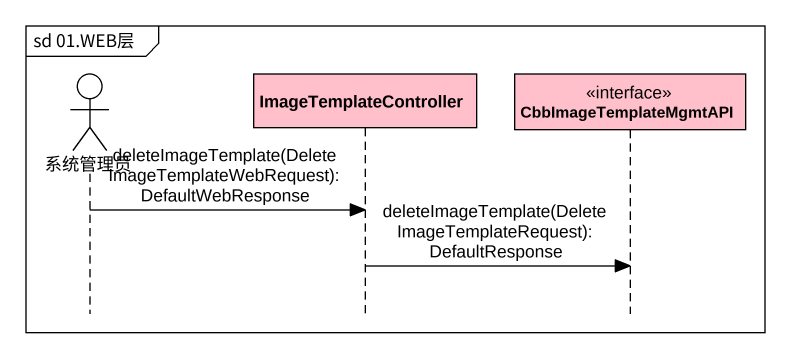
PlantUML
@startuml
mainframe sd 01.WEB层
hide footbox
actor 系统管理员 #FFFFFF
participant ImageTemplateController #FFC0CB
participant CbbImageTemplateMgmtAPI <<interface>> #FFC0CB

系统管理员 -> ImageTemplateController : deleteImageTemplate(DeleteImageTemplateWebRequest): DefaultWebResponse
ImageTemplateController -> CbbImageTemplateMgmtAPI : deleteImageTemplate(DeleteImageTemplateRequest): DefaultResponse
@enduml
